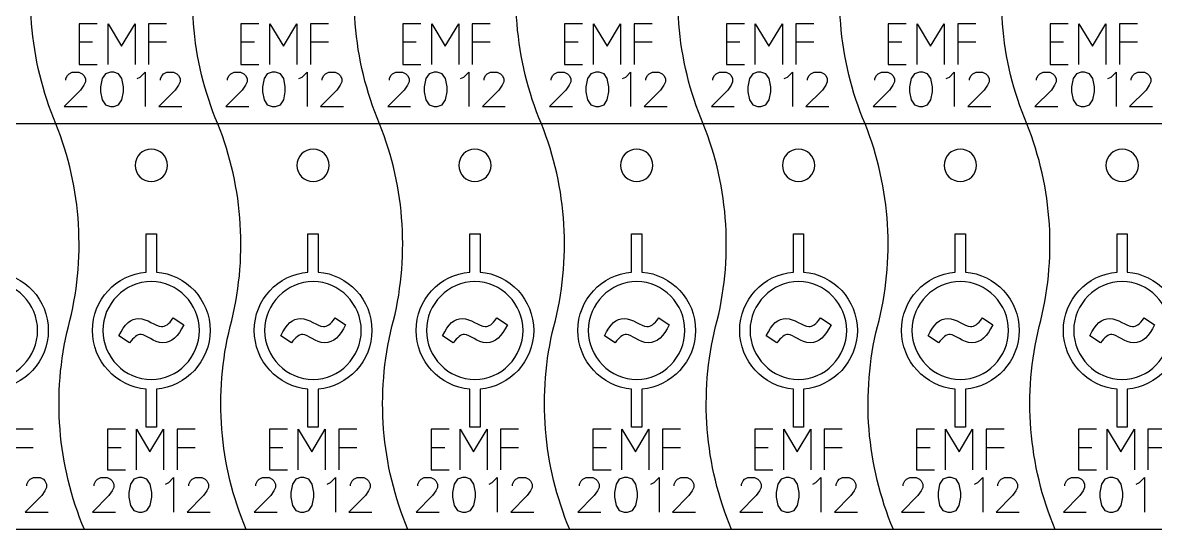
# Model space of a CAD drawing. Header units: millimetres. Extents: x -75 to 495, y -23 to 127.
# Drawn here: x 68.2 to 207.8, y -22.9 to 39.5 of the extents above; entities that cross this region are included whole.
import ezdxf

# ---------------------------------------------------------------- set-up
doc = ezdxf.new("R2010")
doc.units = ezdxf.units.MM
doc.layers.add('cut', color=7, linetype='CONTINUOUS')

msp = doc.modelspace()

# ---------------------------------------------------------------- linework, layer by layer
at = {"layer": 'cut', "color": 5}
for points in [[(75.177441, 39.398941), (75.177441, 34.398951)], [(77.399662, 39.398941), (75.177441, 39.398941)], [(78.740017, 39.398941), (80.40668, 36.621169)], [(78.740017, 34.398951), (78.740017, 39.398941)], [(80.40668, 36.621169), (82.073346, 39.398941)], [(82.073346, 39.398941), (82.073346, 34.398951)], [(83.740013, 39.398941), (83.740013, 34.398951)], [(85.962236, 39.398941), (83.740013, 39.398941)], [(95.120683, 39.398941), (95.120683, 34.398951)], [(97.342904, 39.398941), (95.120683, 39.398941)], [(98.683259, 39.398941), (100.349922, 36.621169)], [(98.683259, 34.398951), (98.683259, 39.398941)], [(100.349922, 36.621169), (102.016588, 39.398941)], [(102.016588, 39.398941), (102.016588, 34.398951)], [(103.683254, 39.398941), (103.683254, 34.398951)], [(105.905478, 39.398941), (103.683254, 39.398941)], [(115.063925, 39.398941), (115.063925, 34.398951)], [(117.286145, 39.398941), (115.063925, 39.398941)], [(118.626501, 39.398941), (120.293164, 36.621169)], [(118.626501, 34.398951), (118.626501, 39.398941)], [(120.293164, 36.621169), (121.95983, 39.398941)], [(121.95983, 39.398941), (121.95983, 34.398951)], [(123.626496, 39.398941), (123.626496, 34.398951)], [(125.84872, 39.398941), (123.626496, 39.398941)], [(135.007167, 39.398941), (135.007167, 34.398951)], [(137.229387, 39.398941), (135.007167, 39.398941)], [(138.569742, 39.398941), (140.236406, 36.621169)], [(138.569742, 34.398951), (138.569742, 39.398941)], [(140.236406, 36.621169), (141.903072, 39.398941)], [(141.903072, 39.398941), (141.903072, 34.398951)], [(143.569738, 39.398941), (143.569738, 34.398951)], [(145.791961, 39.398941), (143.569738, 39.398941)], [(154.950408, 39.398941), (154.950408, 34.398951)], [(157.172629, 39.398941), (154.950408, 39.398941)], [(158.512984, 39.398941), (160.179647, 36.621169)], [(158.512984, 34.398951), (158.512984, 39.398941)], [(160.179647, 36.621169), (161.846314, 39.398941)], [(161.846314, 39.398941), (161.846314, 34.398951)], [(163.51298, 39.398941), (163.51298, 34.398951)], [(165.735203, 39.398941), (163.51298, 39.398941)], [(174.89365, 39.398941), (174.89365, 34.398951)], [(177.115871, 39.398941), (174.89365, 39.398941)], [(178.456226, 39.398941), (180.122889, 36.621169)], [(178.456226, 34.398951), (178.456226, 39.398941)], [(180.122889, 36.621169), (181.789555, 39.398941)], [(181.789555, 39.398941), (181.789555, 34.398951)], [(183.456222, 39.398941), (183.456222, 34.398951)], [(185.678445, 39.398941), (183.456222, 39.398941)], [(194.836892, 39.398941), (194.836892, 34.398951)], [(197.059113, 39.398941), (194.836892, 39.398941)], [(198.399468, 39.398941), (200.066131, 36.621169)], [(198.399468, 34.398951), (198.399468, 39.398941)], [(200.066131, 36.621169), (201.732797, 39.398941)], [(201.732797, 39.398941), (201.732797, 34.398951)], [(203.399463, 39.398941), (203.399463, 34.398951)], [(205.621687, 39.398941), (203.399463, 39.398941)], [(75.177441, 37.176723), (76.844104, 37.176723)], [(83.740013, 37.176723), (85.962236, 37.176723)], [(95.120683, 37.176723), (96.787346, 37.176723)], [(103.683254, 37.176723), (105.905478, 37.176723)], [(115.063925, 37.176723), (116.730588, 37.176723)], [(123.626496, 37.176723), (125.84872, 37.176723)], [(135.007167, 37.176723), (136.67383, 37.176723)], [(143.569738, 37.176723), (145.791961, 37.176723)], [(154.950408, 37.176723), (156.617072, 37.176723)], [(163.51298, 37.176723), (165.735203, 37.176723)], [(174.89365, 37.176723), (176.560313, 37.176723)], [(183.456222, 37.176723), (185.678445, 37.176723)], [(194.836892, 37.176723), (196.503555, 37.176723)], [(203.399463, 37.176723), (205.621687, 37.176723)], [(75.177441, 34.398951), (77.399662, 34.398951)], [(95.120683, 34.398951), (97.342904, 34.398951)], [(115.063925, 34.398951), (117.286145, 34.398951)], [(135.007167, 34.398951), (137.229387, 34.398951)], [(154.950408, 34.398951), (157.172629, 34.398951)], [(174.89365, 34.398951), (177.115871, 34.398951)], [(194.836892, 34.398951), (197.059113, 34.398951)], [(73.524384, 32.633933), (73.726404, 33.037963)], [(73.524384, 32.431919), (73.524384, 32.633933)], [(73.726404, 33.037963), (73.928424, 33.239977)], [(73.928424, 33.239977), (74.332465, 33.441992)], [(74.332465, 33.441992), (75.140546, 33.441992)], [(75.140546, 33.441992), (75.544587, 33.239977)], [(75.544587, 33.239977), (75.746607, 33.037963)], [(75.746607, 33.037963), (75.948627, 32.633933)], [(75.948627, 32.229876), (75.746607, 31.825847)], [(75.948627, 32.633933), (75.948627, 32.229876)], [(78.019334, 32.633933), (77.817314, 31.623832)], [(78.423375, 33.239977), (78.019334, 32.633933)], [(79.029436, 33.441992), (78.423375, 33.239977)], [(79.433476, 33.441992), (79.029436, 33.441992)], [(80.039535, 33.239977), (79.433476, 33.441992)], [(80.443575, 32.633933), (80.039535, 33.239977)], [(80.645595, 31.623832), (80.443575, 32.633933)], [(82.312262, 32.633933), (82.716302, 32.835948)], [(82.716302, 32.835948), (83.322363, 33.441992)], [(83.322363, 33.441992), (83.322363, 29.199543)], [(85.19105, 32.633933), (85.39307, 33.037963)], [(85.19105, 32.431919), (85.19105, 32.633933)], [(85.39307, 33.037963), (85.59509, 33.239977)], [(85.59509, 33.239977), (85.999131, 33.441992)], [(85.999131, 33.441992), (86.807212, 33.441992)], [(86.807212, 33.441992), (87.211253, 33.239977)], [(87.211253, 33.239977), (87.413273, 33.037963)], [(87.413273, 33.037963), (87.615293, 32.633933)], [(87.615293, 32.229876), (87.413273, 31.825847)], [(87.615293, 32.633933), (87.615293, 32.229876)], [(93.467626, 32.633933), (93.669646, 33.037963)], [(93.467626, 32.431919), (93.467626, 32.633933)], [(93.669646, 33.037963), (93.871666, 33.239977)], [(93.871666, 33.239977), (94.275707, 33.441992)], [(94.275707, 33.441992), (95.083788, 33.441992)], [(95.083788, 33.441992), (95.487829, 33.239977)], [(95.487829, 33.239977), (95.689849, 33.037963)], [(95.689849, 33.037963), (95.891869, 32.633933)], [(95.891869, 32.229876), (95.689849, 31.825847)], [(95.891869, 32.633933), (95.891869, 32.229876)], [(97.962576, 32.633933), (97.760556, 31.623832)], [(98.366617, 33.239977), (97.962576, 32.633933)], [(98.972678, 33.441992), (98.366617, 33.239977)], [(99.376718, 33.441992), (98.972678, 33.441992)], [(99.982776, 33.239977), (99.376718, 33.441992)], [(100.386817, 32.633933), (99.982776, 33.239977)], [(100.588837, 31.623832), (100.386817, 32.633933)], [(102.255503, 32.633933), (102.659544, 32.835948)], [(102.659544, 32.835948), (103.265605, 33.441992)], [(103.265605, 33.441992), (103.265605, 29.199543)], [(105.134291, 32.633933), (105.336312, 33.037963)], [(105.134291, 32.431919), (105.134291, 32.633933)], [(105.336312, 33.037963), (105.538332, 33.239977)], [(105.538332, 33.239977), (105.942373, 33.441992)], [(105.942373, 33.441992), (106.750454, 33.441992)], [(106.750454, 33.441992), (107.154495, 33.239977)], [(107.154495, 33.239977), (107.356515, 33.037963)], [(107.356515, 33.037963), (107.558535, 32.633933)], [(107.558535, 32.229876), (107.356515, 31.825847)], [(107.558535, 32.633933), (107.558535, 32.229876)], [(113.410867, 32.633933), (113.612888, 33.037963)], [(113.410867, 32.431919), (113.410867, 32.633933)], [(113.612888, 33.037963), (113.814908, 33.239977)], [(113.814908, 33.239977), (114.218949, 33.441992)], [(114.218949, 33.441992), (115.02703, 33.441992)], [(115.02703, 33.441992), (115.43107, 33.239977)], [(115.43107, 33.239977), (115.633091, 33.037963)], [(115.633091, 33.037963), (115.835111, 32.633933)], [(115.835111, 32.229876), (115.633091, 31.825847)], [(115.835111, 32.633933), (115.835111, 32.229876)], [(117.905818, 32.633933), (117.703798, 31.623832)], [(118.309858, 33.239977), (117.905818, 32.633933)], [(118.915919, 33.441992), (118.309858, 33.239977)], [(119.31996, 33.441992), (118.915919, 33.441992)], [(119.926018, 33.239977), (119.31996, 33.441992)], [(120.330059, 32.633933), (119.926018, 33.239977)], [(120.532079, 31.623832), (120.330059, 32.633933)], [(122.198745, 32.633933), (122.602786, 32.835948)], [(122.602786, 32.835948), (123.208847, 33.441992)], [(123.208847, 33.441992), (123.208847, 29.199543)], [(125.077533, 32.633933), (125.279554, 33.037963)], [(125.077533, 32.431919), (125.077533, 32.633933)], [(125.279554, 33.037963), (125.481574, 33.239977)], [(125.481574, 33.239977), (125.885615, 33.441992)], [(125.885615, 33.441992), (126.693696, 33.441992)], [(126.693696, 33.441992), (127.097736, 33.239977)], [(127.097736, 33.239977), (127.299757, 33.037963)], [(127.299757, 33.037963), (127.501777, 32.633933)], [(127.501777, 32.229876), (127.299757, 31.825847)], [(127.501777, 32.633933), (127.501777, 32.229876)], [(133.354109, 32.633933), (133.556129, 33.037963)], [(133.354109, 32.431919), (133.354109, 32.633933)], [(133.556129, 33.037963), (133.75815, 33.239977)], [(133.75815, 33.239977), (134.16219, 33.441992)], [(134.16219, 33.441992), (134.970272, 33.441992)], [(134.970272, 33.441992), (135.374312, 33.239977)], [(135.374312, 33.239977), (135.576333, 33.037963)], [(135.576333, 33.037963), (135.778353, 32.633933)], [(135.778353, 32.229876), (135.576333, 31.825847)], [(135.778353, 32.633933), (135.778353, 32.229876)], [(137.84906, 32.633933), (137.647039, 31.623832)], [(138.2531, 33.239977), (137.84906, 32.633933)], [(138.859161, 33.441992), (138.2531, 33.239977)], [(139.263202, 33.441992), (138.859161, 33.441992)], [(139.86926, 33.239977), (139.263202, 33.441992)], [(140.273301, 32.633933), (139.86926, 33.239977)], [(140.475321, 31.623832), (140.273301, 32.633933)], [(142.141987, 32.633933), (142.546028, 32.835948)], [(142.546028, 32.835948), (143.152089, 33.441992)], [(143.152089, 33.441992), (143.152089, 29.199543)], [(145.020775, 32.633933), (145.222795, 33.037963)], [(145.020775, 32.431919), (145.020775, 32.633933)], [(145.222795, 33.037963), (145.424816, 33.239977)], [(145.424816, 33.239977), (145.828856, 33.441992)], [(145.828856, 33.441992), (146.636938, 33.441992)], [(146.636938, 33.441992), (147.040978, 33.239977)], [(147.040978, 33.239977), (147.242998, 33.037963)], [(147.242998, 33.037963), (147.445019, 32.633933)], [(147.445019, 32.229876), (147.242998, 31.825847)], [(147.445019, 32.633933), (147.445019, 32.229876)], [(153.297351, 32.633933), (153.499371, 33.037963)], [(153.297351, 32.431919), (153.297351, 32.633933)], [(153.499371, 33.037963), (153.701392, 33.239977)], [(153.701392, 33.239977), (154.105432, 33.441992)], [(154.105432, 33.441992), (154.913513, 33.441992)], [(154.913513, 33.441992), (155.317554, 33.239977)], [(155.317554, 33.239977), (155.519574, 33.037963)], [(155.519574, 33.037963), (155.721595, 32.633933)], [(155.721595, 32.229876), (155.519574, 31.825847)], [(155.721595, 32.633933), (155.721595, 32.229876)], [(157.792301, 32.633933), (157.590281, 31.623832)], [(158.196342, 33.239977), (157.792301, 32.633933)], [(158.802403, 33.441992), (158.196342, 33.239977)], [(159.206444, 33.441992), (158.802403, 33.441992)], [(159.812502, 33.239977), (159.206444, 33.441992)], [(160.216542, 32.633933), (159.812502, 33.239977)], [(160.418563, 31.623832), (160.216542, 32.633933)], [(162.085229, 32.633933), (162.489269, 32.835948)], [(162.489269, 32.835948), (163.09533, 33.441992)], [(163.09533, 33.441992), (163.09533, 29.199543)], [(164.964017, 32.633933), (165.166037, 33.037963)], [(164.964017, 32.431919), (164.964017, 32.633933)], [(165.166037, 33.037963), (165.368057, 33.239977)], [(165.368057, 33.239977), (165.772098, 33.441992)], [(165.772098, 33.441992), (166.580179, 33.441992)], [(166.580179, 33.441992), (166.98422, 33.239977)], [(166.98422, 33.239977), (167.18624, 33.037963)], [(167.18624, 33.037963), (167.388261, 32.633933)], [(167.388261, 32.229876), (167.18624, 31.825847)], [(167.388261, 32.633933), (167.388261, 32.229876)], [(173.240593, 32.633933), (173.442613, 33.037963)], [(173.240593, 32.431919), (173.240593, 32.633933)], [(173.442613, 33.037963), (173.644633, 33.239977)], [(173.644633, 33.239977), (174.048674, 33.441992)], [(174.048674, 33.441992), (174.856755, 33.441992)], [(174.856755, 33.441992), (175.260796, 33.239977)], [(175.260796, 33.239977), (175.462816, 33.037963)], [(175.462816, 33.037963), (175.664836, 32.633933)], [(175.664836, 32.229876), (175.462816, 31.825847)], [(175.664836, 32.633933), (175.664836, 32.229876)], [(177.735543, 32.633933), (177.533523, 31.623832)], [(178.139584, 33.239977), (177.735543, 32.633933)], [(178.745645, 33.441992), (178.139584, 33.239977)], [(179.149685, 33.441992), (178.745645, 33.441992)], [(179.755744, 33.239977), (179.149685, 33.441992)], [(180.159784, 32.633933), (179.755744, 33.239977)], [(180.361804, 31.623832), (180.159784, 32.633933)], [(182.028471, 32.633933), (182.432511, 32.835948)], [(182.432511, 32.835948), (183.038572, 33.441992)], [(183.038572, 33.441992), (183.038572, 29.199543)], [(184.907259, 32.633933), (185.109279, 33.037963)], [(184.907259, 32.431919), (184.907259, 32.633933)], [(185.109279, 33.037963), (185.311299, 33.239977)], [(185.311299, 33.239977), (185.71534, 33.441992)], [(185.71534, 33.441992), (186.523421, 33.441992)], [(186.523421, 33.441992), (186.927462, 33.239977)], [(186.927462, 33.239977), (187.129482, 33.037963)], [(187.129482, 33.037963), (187.331502, 32.633933)], [(187.331502, 32.229876), (187.129482, 31.825847)], [(187.331502, 32.633933), (187.331502, 32.229876)], [(193.183835, 32.633933), (193.385855, 33.037963)], [(193.183835, 32.431919), (193.183835, 32.633933)], [(193.385855, 33.037963), (193.587875, 33.239977)], [(193.587875, 33.239977), (193.991916, 33.441992)], [(193.991916, 33.441992), (194.799997, 33.441992)], [(194.799997, 33.441992), (195.204038, 33.239977)], [(195.204038, 33.239977), (195.406058, 33.037963)], [(195.406058, 33.037963), (195.608078, 32.633933)], [(195.608078, 32.229876), (195.406058, 31.825847)], [(195.608078, 32.633933), (195.608078, 32.229876)], [(197.678785, 32.633933), (197.476765, 31.623832)], [(198.082826, 33.239977), (197.678785, 32.633933)], [(198.688887, 33.441992), (198.082826, 33.239977)], [(199.092927, 33.441992), (198.688887, 33.441992)], [(199.698985, 33.239977), (199.092927, 33.441992)], [(200.103026, 32.633933), (199.698985, 33.239977)], [(200.305046, 31.623832), (200.103026, 32.633933)], [(201.971712, 32.633933), (202.375753, 32.835948)], [(202.375753, 32.835948), (202.981814, 33.441992)], [(202.981814, 33.441992), (202.981814, 29.199543)], [(204.8505, 32.633933), (205.052521, 33.037963)], [(204.8505, 32.431919), (204.8505, 32.633933)], [(205.052521, 33.037963), (205.254541, 33.239977)], [(205.254541, 33.239977), (205.658582, 33.441992)], [(205.658582, 33.441992), (206.466663, 33.441992)], [(206.466663, 33.441992), (206.870704, 33.239977)], [(206.870704, 33.239977), (207.072724, 33.037963)], [(207.072724, 33.037963), (207.274744, 32.633933)], [(207.274744, 32.229876), (207.072724, 31.825847)], [(207.274744, 32.633933), (207.274744, 32.229876)], [(75.342567, 31.219774), (73.322363, 29.199543)], [(75.746607, 31.825847), (75.342567, 31.219774)], [(77.817314, 31.623832), (77.817314, 31.01776)], [(77.817314, 31.01776), (78.019334, 30.007658)], [(80.443575, 30.007658), (80.645595, 31.01776)], [(80.645595, 31.01776), (80.645595, 31.623832)], [(87.009232, 31.219774), (84.989032, 29.199543)], [(87.413273, 31.825847), (87.009232, 31.219774)], [(95.285808, 31.219774), (93.265605, 29.199543)], [(95.689849, 31.825847), (95.285808, 31.219774)], [(97.760556, 31.623832), (97.760556, 31.01776)], [(97.760556, 31.01776), (97.962576, 30.007658)], [(100.386817, 30.007658), (100.588837, 31.01776)], [(100.588837, 31.01776), (100.588837, 31.623832)], [(106.952474, 31.219774), (104.932274, 29.199543)], [(107.356515, 31.825847), (106.952474, 31.219774)], [(115.22905, 31.219774), (113.208847, 29.199543)], [(115.633091, 31.825847), (115.22905, 31.219774)], [(117.703798, 31.623832), (117.703798, 31.01776)], [(117.703798, 31.01776), (117.905818, 30.007658)], [(120.330059, 30.007658), (120.532079, 31.01776)], [(120.532079, 31.01776), (120.532079, 31.623832)], [(126.895716, 31.219774), (124.875516, 29.199543)], [(127.299757, 31.825847), (126.895716, 31.219774)], [(135.172292, 31.219774), (133.152089, 29.199543)], [(135.576333, 31.825847), (135.172292, 31.219774)], [(137.647039, 31.623832), (137.647039, 31.01776)], [(137.647039, 31.01776), (137.84906, 30.007658)], [(140.273301, 30.007658), (140.475321, 31.01776)], [(140.475321, 31.01776), (140.475321, 31.623832)], [(146.838958, 31.219774), (144.818758, 29.199543)], [(147.242998, 31.825847), (146.838958, 31.219774)], [(155.115534, 31.219774), (153.095331, 29.199543)], [(155.519574, 31.825847), (155.115534, 31.219774)], [(157.590281, 31.623832), (157.590281, 31.01776)], [(157.590281, 31.01776), (157.792301, 30.007658)], [(160.216542, 30.007658), (160.418563, 31.01776)], [(160.418563, 31.01776), (160.418563, 31.623832)], [(166.7822, 31.219774), (164.761999, 29.199543)], [(167.18624, 31.825847), (166.7822, 31.219774)], [(175.058776, 31.219774), (173.038572, 29.199543)], [(175.462816, 31.825847), (175.058776, 31.219774)], [(177.533523, 31.623832), (177.533523, 31.01776)], [(177.533523, 31.01776), (177.735543, 30.007658)], [(180.159784, 30.007658), (180.361804, 31.01776)], [(180.361804, 31.01776), (180.361804, 31.623832)], [(186.725441, 31.219774), (184.705241, 29.199543)], [(187.129482, 31.825847), (186.725441, 31.219774)], [(195.002017, 31.219774), (192.981814, 29.199543)], [(195.406058, 31.825847), (195.002017, 31.219774)], [(197.476765, 31.623832), (197.476765, 31.01776)], [(197.476765, 31.01776), (197.678785, 30.007658)], [(200.103026, 30.007658), (200.305046, 31.01776)], [(200.305046, 31.01776), (200.305046, 31.623832)], [(206.668683, 31.219774), (204.648483, 29.199543)], [(207.072724, 31.825847), (206.668683, 31.219774)], [(78.019334, 30.007658), (78.423375, 29.401586)], [(78.423375, 29.401586), (79.029436, 29.199571)], [(79.433476, 29.199571), (80.039535, 29.401586)], [(80.039535, 29.401586), (80.443575, 30.007658)], [(97.962576, 30.007658), (98.366617, 29.401586)], [(98.366617, 29.401586), (98.972678, 29.199571)], [(99.376718, 29.199571), (99.982776, 29.401586)], [(99.982776, 29.401586), (100.386817, 30.007658)], [(117.905818, 30.007658), (118.309858, 29.401586)], [(118.309858, 29.401586), (118.915919, 29.199571)], [(119.31996, 29.199571), (119.926018, 29.401586)], [(119.926018, 29.401586), (120.330059, 30.007658)], [(137.84906, 30.007658), (138.2531, 29.401586)], [(138.2531, 29.401586), (138.859161, 29.199571)], [(139.263202, 29.199571), (139.86926, 29.401586)], [(139.86926, 29.401586), (140.273301, 30.007658)], [(157.792301, 30.007658), (158.196342, 29.401586)], [(158.196342, 29.401586), (158.802403, 29.199571)], [(159.206444, 29.199571), (159.812502, 29.401586)], [(159.812502, 29.401586), (160.216542, 30.007658)], [(177.735543, 30.007658), (178.139584, 29.401586)], [(178.139584, 29.401586), (178.745645, 29.199571)], [(179.149685, 29.199571), (179.755744, 29.401586)], [(179.755744, 29.401586), (180.159784, 30.007658)], [(197.678785, 30.007658), (198.082826, 29.401586)], [(198.082826, 29.401586), (198.688887, 29.199571)], [(199.092927, 29.199571), (199.698985, 29.401586)], [(199.698985, 29.401586), (200.103026, 30.007658)], [(73.322363, 29.199543), (76.150648, 29.199543)], [(79.029436, 29.199571), (79.433476, 29.199571)], [(84.989032, 29.199543), (87.817314, 29.199543)], [(93.265605, 29.199543), (96.09389, 29.199543)], [(98.972678, 29.199571), (99.376718, 29.199571)], [(104.932274, 29.199543), (107.760556, 29.199543)], [(113.208847, 29.199543), (116.037131, 29.199543)], [(118.915919, 29.199571), (119.31996, 29.199571)], [(124.875516, 29.199543), (127.703797, 29.199543)], [(133.152089, 29.199543), (135.980373, 29.199543)], [(138.859161, 29.199571), (139.263202, 29.199571)], [(144.818758, 29.199543), (147.647039, 29.199543)], [(153.095331, 29.199543), (155.923615, 29.199543)], [(158.802403, 29.199571), (159.206444, 29.199571)], [(164.761999, 29.199543), (167.590281, 29.199543)], [(173.038572, 29.199543), (175.866857, 29.199543)], [(178.745645, 29.199571), (179.149685, 29.199571)], [(184.705241, 29.199543), (187.533523, 29.199543)], [(192.981814, 29.199543), (195.810099, 29.199543)], [(198.688887, 29.199571), (199.092927, 29.199571)], [(204.648483, 29.199543), (207.476765, 29.199543)], [(83.441094, 13.507259), (84.697488, 13.507259), (84.697488, 8.792101)], [(83.441094, 8.792101), (83.441094, 13.507259)], [(103.384336, 13.507259), (104.64073, 13.507259), (104.64073, 8.792101)], [(103.384336, 8.792101), (103.384336, 13.507259)], [(123.327578, 13.507259), (124.583972, 13.507259), (124.583972, 8.792101)], [(123.327578, 8.792101), (123.327578, 13.507259)], [(143.270819, 13.507259), (144.527214, 13.507259), (144.527214, 8.792101)], [(143.270819, 8.792101), (143.270819, 13.507259)], [(163.214061, 13.507259), (164.470455, 13.507259), (164.470455, 8.792101)], [(163.214061, 8.792101), (163.214061, 13.507259)], [(183.157303, 13.507259), (184.413697, 13.507259), (184.413697, 8.792101)], [(183.157303, 8.792101), (183.157303, 13.507259)], [(203.100545, 13.507259), (204.356939, 13.507259), (204.356939, 8.792101)], [(203.100545, 8.792101), (203.100545, 13.507259)], [(86.779735, 3.127399), (88.074161, 2.264364)], [(106.722977, 3.127399), (108.017403, 2.264364)], [(126.666219, 3.127399), (127.960645, 2.264364)], [(146.60946, 3.127399), (147.903887, 2.264364)], [(166.552702, 3.127399), (167.847129, 2.264364)], [(186.495944, 3.127399), (187.79037, 2.264364)], [(206.439186, 3.127399), (207.733612, 2.264364)], [(78.094871, 1.589147), (78.094871, 1.589147)], [(98.038113, 1.589147), (98.038113, 1.589147)], [(117.981355, 1.589147), (117.981355, 1.589147)], [(137.924596, 1.589147), (137.924596, 1.589147)], [(157.867838, 1.589147), (157.867838, 1.589147)], [(177.81108, 1.589147), (177.81108, 1.589147)], [(197.754322, 1.589147), (197.754322, 1.589147)], [(81.39634, 0.050979), (80.083166, 0.913789)], [(101.339582, 0.050979), (100.026408, 0.913789)], [(121.282824, 0.050979), (119.96965, 0.913789)], [(141.226066, 0.050979), (139.912892, 0.913789)], [(161.169308, 0.050979), (159.856133, 0.913789)], [(181.112549, 0.050979), (179.799375, 0.913789)], [(201.055791, 0.050979), (199.742617, 0.913789)], [(84.697488, -5.651659), (84.697488, -10.316539), (83.441094, -10.316539), (83.441094, -5.651659)], [(104.64073, -5.651659), (104.64073, -10.316539), (103.384336, -10.316539), (103.384336, -5.651659)], [(124.583972, -5.651659), (124.583972, -10.316539), (123.327578, -10.316539), (123.327578, -5.651659)], [(144.527214, -5.651659), (144.527214, -10.316539), (143.270819, -10.316539), (143.270819, -5.651659)], [(164.470455, -5.651659), (164.470455, -10.316539), (163.214061, -10.316539), (163.214061, -5.651659)], [(184.413697, -5.651659), (184.413697, -10.316539), (183.157303, -10.316539), (183.157303, -5.651659)], [(204.356939, -5.651659), (204.356939, -10.316539), (203.100545, -10.316539), (203.100545, -5.651659)], [(69.518445, -10.601047), (67.296222, -10.601047)], [(78.676892, -10.601047), (78.676892, -15.601037)], [(80.899113, -10.601047), (78.676892, -10.601047)], [(82.239468, -10.601047), (83.906131, -13.378819)], [(82.239468, -15.601037), (82.239468, -10.601047)], [(83.906131, -13.378819), (85.572798, -10.601047)], [(85.572798, -10.601047), (85.572798, -15.601037)], [(87.239464, -10.601047), (87.239464, -15.601037)], [(89.461687, -10.601047), (87.239464, -10.601047)], [(98.620134, -10.601047), (98.620134, -15.601037)], [(100.842355, -10.601047), (98.620134, -10.601047)], [(102.18271, -10.601047), (103.849373, -13.378819)], [(102.18271, -15.601037), (102.18271, -10.601047)], [(103.849373, -13.378819), (105.516039, -10.601047)], [(105.516039, -10.601047), (105.516039, -15.601037)], [(107.182706, -10.601047), (107.182706, -15.601037)], [(109.404929, -10.601047), (107.182706, -10.601047)], [(118.563376, -10.601047), (118.563376, -15.601037)], [(120.785596, -10.601047), (118.563376, -10.601047)], [(122.125952, -10.601047), (123.792615, -13.378819)], [(122.125952, -15.601037), (122.125952, -10.601047)], [(123.792615, -13.378819), (125.459281, -10.601047)], [(125.459281, -10.601047), (125.459281, -15.601037)], [(127.125947, -10.601047), (127.125947, -15.601037)], [(129.348171, -10.601047), (127.125947, -10.601047)], [(138.506618, -10.601047), (138.506618, -15.601037)], [(140.728838, -10.601047), (138.506618, -10.601047)], [(142.069193, -10.601047), (143.735857, -13.378819)], [(142.069193, -15.601037), (142.069193, -10.601047)], [(143.735857, -13.378819), (145.402523, -10.601047)], [(145.402523, -10.601047), (145.402523, -15.601037)], [(147.069189, -10.601047), (147.069189, -15.601037)], [(149.291413, -10.601047), (147.069189, -10.601047)], [(158.449859, -10.601047), (158.449859, -15.601037)], [(160.67208, -10.601047), (158.449859, -10.601047)], [(162.012435, -10.601047), (163.679099, -13.378819)], [(162.012435, -15.601037), (162.012435, -10.601047)], [(163.679099, -13.378819), (165.345765, -10.601047)], [(165.345765, -10.601047), (165.345765, -15.601037)], [(167.012431, -10.601047), (167.012431, -15.601037)], [(169.234654, -10.601047), (167.012431, -10.601047)], [(178.393101, -10.601047), (178.393101, -15.601037)], [(180.615322, -10.601047), (178.393101, -10.601047)], [(181.955677, -10.601047), (183.62234, -13.378819)], [(181.955677, -15.601037), (181.955677, -10.601047)], [(183.62234, -13.378819), (185.289007, -10.601047)], [(185.289007, -10.601047), (185.289007, -15.601037)], [(186.955673, -10.601047), (186.955673, -15.601037)], [(189.177896, -10.601047), (186.955673, -10.601047)], [(198.336343, -10.601047), (198.336343, -15.601037)], [(200.558564, -10.601047), (198.336343, -10.601047)], [(201.898919, -10.601047), (203.565582, -13.378819)], [(201.898919, -15.601037), (201.898919, -10.601047)], [(203.565582, -13.378819), (205.232248, -10.601047)], [(205.232248, -10.601047), (205.232248, -15.601037)], [(206.898915, -10.601047), (206.898915, -15.601037)], [(209.121138, -10.601047), (206.898915, -10.601047)], [(67.296222, -12.823265), (69.518445, -12.823265)], [(78.676892, -12.823265), (80.343556, -12.823265)], [(87.239464, -12.823265), (89.461687, -12.823265)], [(98.620134, -12.823265), (100.286797, -12.823265)], [(107.182706, -12.823265), (109.404929, -12.823265)], [(118.563376, -12.823265), (120.230039, -12.823265)], [(127.125947, -12.823265), (129.348171, -12.823265)], [(138.506618, -12.823265), (140.173281, -12.823265)], [(147.069189, -12.823265), (149.291413, -12.823265)], [(158.449859, -12.823265), (160.116523, -12.823265)], [(167.012431, -12.823265), (169.234654, -12.823265)], [(178.393101, -12.823265), (180.059765, -12.823265)], [(186.955673, -12.823265), (189.177896, -12.823265)], [(198.336343, -12.823265), (200.003006, -12.823265)], [(206.898915, -12.823265), (209.121138, -12.823265)], [(69.1513, -16.760011), (69.55534, -16.557996)], [(69.55534, -16.557996), (70.363421, -16.557996)], [(70.363421, -16.557996), (70.767462, -16.760011)], [(77.427876, -16.760011), (77.831916, -16.557996)], [(77.831916, -16.557996), (78.639997, -16.557996)], [(78.639997, -16.557996), (79.044038, -16.760011)], [(78.676892, -15.601037), (80.899113, -15.601037)], [(82.528887, -16.557996), (81.922826, -16.760011)], [(82.932928, -16.557996), (82.528887, -16.557996)], [(83.538986, -16.760011), (82.932928, -16.557996)], [(86.215753, -17.16404), (86.821814, -16.557996)], [(86.821814, -16.557996), (86.821814, -20.800445)], [(89.094541, -16.760011), (89.498582, -16.557996)], [(89.498582, -16.557996), (90.306663, -16.557996)], [(90.306663, -16.557996), (90.710704, -16.760011)], [(97.371117, -16.760011), (97.775158, -16.557996)], [(97.775158, -16.557996), (98.583239, -16.557996)], [(98.583239, -16.557996), (98.98728, -16.760011)], [(98.620134, -15.601037), (100.842355, -15.601037)], [(102.472129, -16.557996), (101.866068, -16.760011)], [(102.876169, -16.557996), (102.472129, -16.557996)], [(103.482227, -16.760011), (102.876169, -16.557996)], [(106.158995, -17.16404), (106.765056, -16.557996)], [(106.765056, -16.557996), (106.765056, -20.800445)], [(109.037783, -16.760011), (109.441824, -16.557996)], [(109.441824, -16.557996), (110.249905, -16.557996)], [(110.249905, -16.557996), (110.653946, -16.760011)], [(117.314359, -16.760011), (117.7184, -16.557996)], [(117.7184, -16.557996), (118.526481, -16.557996)], [(118.526481, -16.557996), (118.930522, -16.760011)], [(118.563376, -15.601037), (120.785596, -15.601037)], [(122.415371, -16.557996), (121.80931, -16.760011)], [(122.819411, -16.557996), (122.415371, -16.557996)], [(123.425469, -16.760011), (122.819411, -16.557996)], [(126.102237, -17.16404), (126.708298, -16.557996)], [(126.708298, -16.557996), (126.708298, -20.800445)], [(128.981025, -16.760011), (129.385066, -16.557996)], [(129.385066, -16.557996), (130.193147, -16.557996)], [(130.193147, -16.557996), (130.597188, -16.760011)], [(137.257601, -16.760011), (137.661642, -16.557996)], [(137.661642, -16.557996), (138.469723, -16.557996)], [(138.469723, -16.557996), (138.873763, -16.760011)], [(138.506618, -15.601037), (140.728838, -15.601037)], [(142.358612, -16.557996), (141.752551, -16.760011)], [(142.762653, -16.557996), (142.358612, -16.557996)], [(143.368711, -16.760011), (142.762653, -16.557996)], [(146.045479, -17.16404), (146.65154, -16.557996)], [(146.65154, -16.557996), (146.65154, -20.800445)], [(148.924267, -16.760011), (149.328307, -16.557996)], [(149.328307, -16.557996), (150.136389, -16.557996)], [(150.136389, -16.557996), (150.540429, -16.760011)], [(157.200843, -16.760011), (157.604883, -16.557996)], [(157.604883, -16.557996), (158.412965, -16.557996)], [(158.412965, -16.557996), (158.817005, -16.760011)], [(158.449859, -15.601037), (160.67208, -15.601037)], [(162.301854, -16.557996), (161.695793, -16.760011)], [(162.705895, -16.557996), (162.301854, -16.557996)], [(163.311953, -16.760011), (162.705895, -16.557996)], [(165.988721, -17.16404), (166.594782, -16.557996)], [(166.594782, -16.557996), (166.594782, -20.800445)], [(168.867509, -16.760011), (169.271549, -16.557996)], [(169.271549, -16.557996), (170.07963, -16.557996)], [(170.07963, -16.557996), (170.483671, -16.760011)], [(177.144085, -16.760011), (177.548125, -16.557996)], [(177.548125, -16.557996), (178.356206, -16.557996)], [(178.356206, -16.557996), (178.760247, -16.760011)], [(178.393101, -15.601037), (180.615322, -15.601037)], [(182.245096, -16.557996), (181.639035, -16.760011)], [(182.649137, -16.557996), (182.245096, -16.557996)], [(183.255195, -16.760011), (182.649137, -16.557996)], [(185.931962, -17.16404), (186.538023, -16.557996)], [(186.538023, -16.557996), (186.538023, -20.800445)], [(188.81075, -16.760011), (189.214791, -16.557996)], [(189.214791, -16.557996), (190.022872, -16.557996)], [(190.022872, -16.557996), (190.426913, -16.760011)], [(197.087326, -16.760011), (197.491367, -16.557996)], [(197.491367, -16.557996), (198.299448, -16.557996)], [(198.299448, -16.557996), (198.703489, -16.760011)], [(198.336343, -15.601037), (200.558564, -15.601037)], [(202.188338, -16.557996), (201.582277, -16.760011)], [(202.592378, -16.557996), (202.188338, -16.557996)], [(203.198436, -16.760011), (202.592378, -16.557996)], [(205.875204, -17.16404), (206.481265, -16.557996)], [(206.481265, -16.557996), (206.481265, -20.800445)], [(68.747259, -17.366055), (68.949279, -16.962025)], [(68.747259, -17.568069), (68.747259, -17.366055)], [(68.949279, -16.962025), (69.1513, -16.760011)], [(70.767462, -16.760011), (70.969482, -16.962025)], [(70.969482, -16.962025), (71.171503, -17.366055)], [(71.171503, -17.770112), (70.969482, -18.174142)], [(71.171503, -17.366055), (71.171503, -17.770112)], [(77.023835, -17.366055), (77.225855, -16.962025)], [(77.023835, -17.568069), (77.023835, -17.366055)], [(77.225855, -16.962025), (77.427876, -16.760011)], [(79.044038, -16.760011), (79.246058, -16.962025)], [(79.246058, -16.962025), (79.448079, -17.366055)], [(79.448079, -17.770112), (79.246058, -18.174142)], [(79.448079, -17.366055), (79.448079, -17.770112)], [(81.518785, -17.366055), (81.316765, -18.376156)], [(81.922826, -16.760011), (81.518785, -17.366055)], [(83.943026, -17.366055), (83.538986, -16.760011)], [(84.145047, -18.376156), (83.943026, -17.366055)], [(85.811713, -17.366055), (86.215753, -17.16404)], [(88.690501, -17.366055), (88.892521, -16.962025)], [(88.690501, -17.568069), (88.690501, -17.366055)], [(88.892521, -16.962025), (89.094541, -16.760011)], [(90.710704, -16.760011), (90.912724, -16.962025)], [(90.912724, -16.962025), (91.114745, -17.366055)], [(91.114745, -17.770112), (90.912724, -18.174142)], [(91.114745, -17.366055), (91.114745, -17.770112)], [(96.967077, -17.366055), (97.169097, -16.962025)], [(96.967077, -17.568069), (96.967077, -17.366055)], [(97.169097, -16.962025), (97.371117, -16.760011)], [(98.98728, -16.760011), (99.1893, -16.962025)], [(99.1893, -16.962025), (99.39132, -17.366055)], [(99.39132, -17.770112), (99.1893, -18.174142)], [(99.39132, -17.366055), (99.39132, -17.770112)], [(101.462027, -17.366055), (101.260007, -18.376156)], [(101.866068, -16.760011), (101.462027, -17.366055)], [(103.886268, -17.366055), (103.482227, -16.760011)], [(104.088288, -18.376156), (103.886268, -17.366055)], [(105.754955, -17.366055), (106.158995, -17.16404)], [(108.633743, -17.366055), (108.835763, -16.962025)], [(108.633743, -17.568069), (108.633743, -17.366055)], [(108.835763, -16.962025), (109.037783, -16.760011)], [(110.653946, -16.760011), (110.855966, -16.962025)], [(110.855966, -16.962025), (111.057986, -17.366055)], [(111.057986, -17.770112), (110.855966, -18.174142)], [(111.057986, -17.366055), (111.057986, -17.770112)], [(116.910318, -17.366055), (117.112339, -16.962025)], [(116.910318, -17.568069), (116.910318, -17.366055)], [(117.112339, -16.962025), (117.314359, -16.760011)], [(118.930522, -16.760011), (119.132542, -16.962025)], [(119.132542, -16.962025), (119.334562, -17.366055)], [(119.334562, -17.770112), (119.132542, -18.174142)], [(119.334562, -17.366055), (119.334562, -17.770112)], [(121.405269, -17.366055), (121.203249, -18.376156)], [(121.80931, -16.760011), (121.405269, -17.366055)], [(123.82951, -17.366055), (123.425469, -16.760011)], [(124.03153, -18.376156), (123.82951, -17.366055)], [(125.698196, -17.366055), (126.102237, -17.16404)], [(128.576984, -17.366055), (128.779005, -16.962025)], [(128.576984, -17.568069), (128.576984, -17.366055)], [(128.779005, -16.962025), (128.981025, -16.760011)], [(130.597188, -16.760011), (130.799208, -16.962025)], [(130.799208, -16.962025), (131.001228, -17.366055)], [(131.001228, -17.770112), (130.799208, -18.174142)], [(131.001228, -17.366055), (131.001228, -17.770112)], [(136.85356, -17.366055), (137.055581, -16.962025)], [(136.85356, -17.568069), (136.85356, -17.366055)], [(137.055581, -16.962025), (137.257601, -16.760011)], [(138.873763, -16.760011), (139.075784, -16.962025)], [(139.075784, -16.962025), (139.277804, -17.366055)], [(139.277804, -17.770112), (139.075784, -18.174142)], [(139.277804, -17.366055), (139.277804, -17.770112)], [(141.348511, -17.366055), (141.14649, -18.376156)], [(141.752551, -16.760011), (141.348511, -17.366055)], [(143.772752, -17.366055), (143.368711, -16.760011)], [(143.974772, -18.376156), (143.772752, -17.366055)], [(145.641438, -17.366055), (146.045479, -17.16404)], [(148.520226, -17.366055), (148.722247, -16.962025)], [(148.520226, -17.568069), (148.520226, -17.366055)], [(148.722247, -16.962025), (148.924267, -16.760011)], [(150.540429, -16.760011), (150.74245, -16.962025)], [(150.74245, -16.962025), (150.94447, -17.366055)], [(150.94447, -17.770112), (150.74245, -18.174142)], [(150.94447, -17.366055), (150.94447, -17.770112)], [(156.796802, -17.366055), (156.998822, -16.962025)], [(156.796802, -17.568069), (156.796802, -17.366055)], [(156.998822, -16.962025), (157.200843, -16.760011)], [(158.817005, -16.760011), (159.019026, -16.962025)], [(159.019026, -16.962025), (159.221046, -17.366055)], [(159.221046, -17.770112), (159.019026, -18.174142)], [(159.221046, -17.366055), (159.221046, -17.770112)], [(161.291753, -17.366055), (161.089732, -18.376156)], [(161.695793, -16.760011), (161.291753, -17.366055)], [(163.715994, -17.366055), (163.311953, -16.760011)], [(163.918014, -18.376156), (163.715994, -17.366055)], [(165.58468, -17.366055), (165.988721, -17.16404)], [(168.463468, -17.366055), (168.665488, -16.962025)], [(168.463468, -17.568069), (168.463468, -17.366055)], [(168.665488, -16.962025), (168.867509, -16.760011)], [(170.483671, -16.760011), (170.685691, -16.962025)], [(170.685691, -16.962025), (170.887712, -17.366055)], [(170.887712, -17.770112), (170.685691, -18.174142)], [(170.887712, -17.366055), (170.887712, -17.770112)], [(176.740044, -17.366055), (176.942064, -16.962025)], [(176.740044, -17.568069), (176.740044, -17.366055)], [(176.942064, -16.962025), (177.144085, -16.760011)], [(178.760247, -16.760011), (178.962267, -16.962025)], [(178.962267, -16.962025), (179.164288, -17.366055)], [(179.164288, -17.770112), (178.962267, -18.174142)], [(179.164288, -17.366055), (179.164288, -17.770112)], [(181.234994, -17.366055), (181.032974, -18.376156)], [(181.639035, -16.760011), (181.234994, -17.366055)], [(183.659235, -17.366055), (183.255195, -16.760011)], [(183.861256, -18.376156), (183.659235, -17.366055)], [(185.527922, -17.366055), (185.931962, -17.16404)], [(188.40671, -17.366055), (188.60873, -16.962025)], [(188.40671, -17.568069), (188.40671, -17.366055)], [(188.60873, -16.962025), (188.81075, -16.760011)], [(190.426913, -16.760011), (190.628933, -16.962025)], [(190.628933, -16.962025), (190.830954, -17.366055)], [(190.830954, -17.770112), (190.628933, -18.174142)], [(190.830954, -17.366055), (190.830954, -17.770112)], [(196.683286, -17.366055), (196.885306, -16.962025)], [(196.683286, -17.568069), (196.683286, -17.366055)], [(196.885306, -16.962025), (197.087326, -16.760011)], [(198.703489, -16.760011), (198.905509, -16.962025)], [(198.905509, -16.962025), (199.107529, -17.366055)], [(199.107529, -17.770112), (198.905509, -18.174142)], [(199.107529, -17.366055), (199.107529, -17.770112)], [(201.178236, -17.366055), (200.976216, -18.376156)], [(201.582277, -16.760011), (201.178236, -17.366055)], [(203.602477, -17.366055), (203.198436, -16.760011)], [(203.804497, -18.376156), (203.602477, -17.366055)], [(205.471164, -17.366055), (205.875204, -17.16404)], [(70.565442, -18.780214), (68.545242, -20.800445)], [(70.969482, -18.174142), (70.565442, -18.780214)], [(78.842018, -18.780214), (76.821815, -20.800445)], [(79.246058, -18.174142), (78.842018, -18.780214)], [(81.316765, -18.376156), (81.316765, -18.982228)], [(81.316765, -18.982228), (81.518785, -19.99233)], [(83.943026, -19.99233), (84.145047, -18.982228)], [(84.145047, -18.982228), (84.145047, -18.376156)], [(90.508684, -18.780214), (88.488483, -20.800445)], [(90.912724, -18.174142), (90.508684, -18.780214)], [(98.785259, -18.780214), (96.765056, -20.800445)], [(99.1893, -18.174142), (98.785259, -18.780214)], [(101.260007, -18.376156), (101.260007, -18.982228)], [(101.260007, -18.982228), (101.462027, -19.99233)], [(103.886268, -19.99233), (104.088288, -18.982228)], [(104.088288, -18.982228), (104.088288, -18.376156)], [(110.451925, -18.780214), (108.431725, -20.800445)], [(110.855966, -18.174142), (110.451925, -18.780214)], [(118.728501, -18.780214), (116.708298, -20.800445)], [(119.132542, -18.174142), (118.728501, -18.780214)], [(121.203249, -18.376156), (121.203249, -18.982228)], [(121.203249, -18.982228), (121.405269, -19.99233)], [(123.82951, -19.99233), (124.03153, -18.982228)], [(124.03153, -18.982228), (124.03153, -18.376156)], [(130.395167, -18.780214), (128.374967, -20.800445)], [(130.799208, -18.174142), (130.395167, -18.780214)], [(138.671743, -18.780214), (136.65154, -20.800445)], [(139.075784, -18.174142), (138.671743, -18.780214)], [(141.14649, -18.376156), (141.14649, -18.982228)], [(141.14649, -18.982228), (141.348511, -19.99233)], [(143.772752, -19.99233), (143.974772, -18.982228)], [(143.974772, -18.982228), (143.974772, -18.376156)], [(150.338409, -18.780214), (148.318209, -20.800445)], [(150.74245, -18.174142), (150.338409, -18.780214)], [(158.614985, -18.780214), (156.594782, -20.800445)], [(159.019026, -18.174142), (158.614985, -18.780214)], [(161.089732, -18.376156), (161.089732, -18.982228)], [(161.089732, -18.982228), (161.291753, -19.99233)], [(163.715994, -19.99233), (163.918014, -18.982228)], [(163.918014, -18.982228), (163.918014, -18.376156)], [(170.281651, -18.780214), (168.261451, -20.800445)], [(170.685691, -18.174142), (170.281651, -18.780214)], [(178.558227, -18.780214), (176.538024, -20.800445)], [(178.962267, -18.174142), (178.558227, -18.780214)], [(181.032974, -18.376156), (181.032974, -18.982228)], [(181.032974, -18.982228), (181.234994, -19.99233)], [(183.659235, -19.99233), (183.861256, -18.982228)], [(183.861256, -18.982228), (183.861256, -18.376156)], [(190.224893, -18.780214), (188.204692, -20.800445)], [(190.628933, -18.174142), (190.224893, -18.780214)], [(198.501468, -18.780214), (196.481265, -20.800445)], [(198.905509, -18.174142), (198.501468, -18.780214)], [(200.976216, -18.376156), (200.976216, -18.982228)], [(200.976216, -18.982228), (201.178236, -19.99233)], [(203.602477, -19.99233), (203.804497, -18.982228)], [(203.804497, -18.982228), (203.804497, -18.376156)], [(68.545242, -20.800445), (71.373523, -20.800445)], [(76.821815, -20.800445), (79.650099, -20.800445)], [(81.518785, -19.99233), (81.922826, -20.598402)], [(81.922826, -20.598402), (82.528887, -20.800417)], [(82.528887, -20.800417), (82.932928, -20.800417)], [(82.932928, -20.800417), (83.538986, -20.598402)], [(83.538986, -20.598402), (83.943026, -19.99233)], [(88.488483, -20.800445), (91.316765, -20.800445)], [(96.765056, -20.800445), (99.593341, -20.800445)], [(101.462027, -19.99233), (101.866068, -20.598402)], [(101.866068, -20.598402), (102.472129, -20.800417)], [(102.472129, -20.800417), (102.876169, -20.800417)], [(102.876169, -20.800417), (103.482227, -20.598402)], [(103.482227, -20.598402), (103.886268, -19.99233)], [(108.431725, -20.800445), (111.260007, -20.800445)], [(116.708298, -20.800445), (119.536583, -20.800445)], [(121.405269, -19.99233), (121.80931, -20.598402)], [(121.80931, -20.598402), (122.415371, -20.800417)], [(122.415371, -20.800417), (122.819411, -20.800417)], [(122.819411, -20.800417), (123.425469, -20.598402)], [(123.425469, -20.598402), (123.82951, -19.99233)], [(128.374967, -20.800445), (131.203248, -20.800445)], [(136.65154, -20.800445), (139.479824, -20.800445)], [(141.348511, -19.99233), (141.752551, -20.598402)], [(141.752551, -20.598402), (142.358612, -20.800417)], [(142.358612, -20.800417), (142.762653, -20.800417)], [(142.762653, -20.800417), (143.368711, -20.598402)], [(143.368711, -20.598402), (143.772752, -19.99233)], [(148.318209, -20.800445), (151.14649, -20.800445)], [(156.594782, -20.800445), (159.423066, -20.800445)], [(161.291753, -19.99233), (161.695793, -20.598402)], [(161.695793, -20.598402), (162.301854, -20.800417)], [(162.301854, -20.800417), (162.705895, -20.800417)], [(162.705895, -20.800417), (163.311953, -20.598402)], [(163.311953, -20.598402), (163.715994, -19.99233)], [(168.261451, -20.800445), (171.089732, -20.800445)], [(176.538024, -20.800445), (179.366308, -20.800445)], [(181.234994, -19.99233), (181.639035, -20.598402)], [(181.639035, -20.598402), (182.245096, -20.800417)], [(182.245096, -20.800417), (182.649137, -20.800417)], [(182.649137, -20.800417), (183.255195, -20.598402)], [(183.255195, -20.598402), (183.659235, -19.99233)], [(188.204692, -20.800445), (191.032974, -20.800445)], [(196.481265, -20.800445), (199.30955, -20.800445)], [(201.178236, -19.99233), (201.582277, -20.598402)], [(201.582277, -20.598402), (202.188338, -20.800417)], [(202.188338, -20.800417), (202.592378, -20.800417)], [(202.592378, -20.800417), (203.198436, -20.598402)], [(203.198436, -20.598402), (203.602477, -19.99233)]]:
    msp.add_lwpolyline(points, dxfattribs=at)
at = {"layer": 'cut', "color": 7}
for points in [[(72.376324, 27.063657), (52.376324, 27.063657)], [(92.319565, 27.063657), (72.319566, 27.063657)], [(112.262807, 27.063657), (92.262808, 27.063657)], [(132.206049, 27.063657), (112.206049, 27.063657)], [(152.149291, 27.063657), (132.149291, 27.063657)], [(172.092533, 27.063657), (152.092533, 27.063657)], [(192.035774, 27.063657), (172.035775, 27.063657)], [(211.979016, 27.063657), (191.979017, 27.063657)], [(86.062459, 21.947546), (86.062459, 21.947546), (86.062459, 21.947546)], [(106.005701, 21.947546), (106.005701, 21.947546), (106.005701, 21.947546)], [(125.948942, 21.947546), (125.948942, 21.947546), (125.948942, 21.947546)], [(145.892184, 21.947546), (145.892184, 21.947546), (145.892184, 21.947546)], [(165.835426, 21.947546), (165.835426, 21.947546), (165.835426, 21.947546)], [(185.778668, 21.947546), (185.778668, 21.947546), (185.778668, 21.947546)], [(205.72191, 21.947546), (205.72191, 21.947546), (205.72191, 21.947546)], [(75.875775, -22.936331), (55.875775, -22.936331)], [(95.819016, -22.936331), (75.819017, -22.936331)], [(115.762258, -22.936331), (95.762259, -22.936331)], [(135.7055, -22.936331), (115.705501, -22.936331)], [(155.648742, -22.936331), (135.648742, -22.936331)], [(175.591984, -22.936331), (155.591984, -22.936331)], [(195.535225, -22.936331), (175.535226, -22.936331)], [(215.478467, -22.936331), (195.478468, -22.936331)]]:
    msp.add_lwpolyline(points, dxfattribs=at)
for points in [[(72.319566, 27.063657), (69.003971, 34.895945), (68.301122, 43.808438), (70.348035, 52.063635)], [(92.262808, 27.063657), (88.947213, 34.895945), (88.244364, 43.808438), (90.291277, 52.063635)], [(112.206049, 27.063657), (108.890455, 34.895945), (108.187606, 43.808438), (110.234518, 52.063635)], [(132.149291, 27.063657), (128.833697, 34.895945), (128.130848, 43.808438), (130.17776, 52.063635)], [(152.092533, 27.063657), (148.776938, 34.895945), (148.074089, 43.808438), (150.121002, 52.063635)], [(172.035775, 27.063657), (168.72018, 34.895945), (168.017331, 43.808438), (170.064244, 52.063635)], [(191.979017, 27.063657), (188.663422, 34.895945), (187.960573, 43.808438), (190.007486, 52.063635)], [(73.847486, 2.063647), (76.036955, 10.271352), (75.492607, 19.183823), (72.319566, 27.063656)], [(93.790728, 2.063647), (95.980196, 10.271352), (95.435849, 19.183823), (92.262808, 27.063656)], [(113.733969, 2.063647), (115.923438, 10.271352), (115.379091, 19.183823), (112.206049, 27.063656)], [(133.677211, 2.063647), (135.86668, 10.271352), (135.322333, 19.183823), (132.149291, 27.063656)], [(153.620453, 2.063647), (155.809922, 10.271352), (155.265574, 19.183823), (152.092533, 27.063656)], [(173.563695, 2.063647), (175.753164, 10.271352), (175.208816, 19.183823), (172.035775, 27.063656)], [(193.506937, 2.063647), (195.696405, 10.271352), (195.152058, 19.183823), (191.979017, 27.063656)], [(84.06929, 23.940715), (82.968493, 23.940715), (82.076121, 23.04834), (82.076121, 21.947546)], [(86.062459, 21.947546), (86.062459, 23.04834), (85.170086, 23.940715), (84.06929, 23.940715)], [(104.012532, 23.940715), (102.911735, 23.940715), (102.019362, 23.04834), (102.019362, 21.947546)], [(106.005701, 21.947546), (106.005701, 23.04834), (105.113328, 23.940715), (104.012532, 23.940715)], [(123.955773, 23.940715), (122.854977, 23.940715), (121.962604, 23.04834), (121.962604, 21.947546)], [(125.948942, 21.947546), (125.948942, 23.04834), (125.05657, 23.940715), (123.955773, 23.940715)], [(143.899015, 23.940715), (142.798219, 23.940715), (141.905846, 23.04834), (141.905846, 21.947546)], [(145.892184, 21.947546), (145.892184, 23.04834), (144.999812, 23.940715), (143.899015, 23.940715)], [(163.842257, 23.940715), (162.74146, 23.940715), (161.849088, 23.04834), (161.849088, 21.947546)], [(165.835426, 21.947546), (165.835426, 23.04834), (164.943053, 23.940715), (163.842257, 23.940715)], [(183.785499, 23.940715), (182.684702, 23.940715), (181.79233, 23.04834), (181.79233, 21.947546)], [(185.778668, 21.947546), (185.778668, 23.04834), (184.886295, 23.940715), (183.785499, 23.940715)], [(203.728741, 23.940715), (202.627944, 23.940715), (201.735571, 23.04834), (201.735571, 21.947546)], [(205.72191, 21.947546), (205.72191, 23.04834), (204.829537, 23.940715), (203.728741, 23.940715)], [(82.076121, 21.947546), (82.076121, 20.846744), (82.968493, 19.954377), (84.06929, 19.954377)], [(84.06929, 19.954377), (85.170086, 19.954377), (86.062459, 20.846744), (86.062459, 21.947546)], [(102.019362, 21.947546), (102.019362, 20.846744), (102.911735, 19.954377), (104.012532, 19.954377)], [(104.012532, 19.954377), (105.113328, 19.954377), (106.005701, 20.846744), (106.005701, 21.947546)], [(121.962604, 21.947546), (121.962604, 20.846744), (122.854977, 19.954377), (123.955773, 19.954377)], [(123.955773, 19.954377), (125.05657, 19.954377), (125.948942, 20.846744), (125.948942, 21.947546)], [(141.905846, 21.947546), (141.905846, 20.846744), (142.798219, 19.954377), (143.899015, 19.954377)], [(143.899015, 19.954377), (144.999812, 19.954377), (145.892184, 20.846744), (145.892184, 21.947546)], [(161.849088, 21.947546), (161.849088, 20.846744), (162.74146, 19.954377), (163.842257, 19.954377)], [(163.842257, 19.954377), (164.943053, 19.954377), (165.835426, 20.846744), (165.835426, 21.947546)], [(181.79233, 21.947546), (181.79233, 20.846744), (182.684702, 19.954377), (183.785499, 19.954377)], [(183.785499, 19.954377), (184.886295, 19.954377), (185.778668, 20.846744), (185.778668, 21.947546)], [(201.735571, 21.947546), (201.735571, 20.846744), (202.627944, 19.954377), (203.728741, 19.954377)], [(203.728741, 19.954377), (204.829537, 19.954377), (205.72191, 20.846744), (205.72191, 21.947546)], [(75.819017, -22.936331), (72.503422, -15.104044), (71.800573, -6.19155), (73.847486, 2.063647)], [(95.762259, -22.936331), (92.446664, -15.104044), (91.743815, -6.19155), (93.790728, 2.063647)], [(115.705501, -22.936331), (112.389906, -15.104044), (111.687057, -6.19155), (113.733969, 2.063647)], [(135.648742, -22.936331), (132.333148, -15.104044), (131.630299, -6.19155), (133.677211, 2.063647)], [(155.591984, -22.936331), (152.276389, -15.104044), (151.57354, -6.19155), (153.620453, 2.063647)], [(175.535226, -22.936331), (172.219631, -15.104044), (171.516782, -6.19155), (173.563695, 2.063647)], [(195.478468, -22.936331), (192.162873, -15.104044), (191.460024, -6.19155), (193.506937, 2.063647)]]:
    msp.add_open_spline(points, degree=3, dxfattribs=at)
at = {"layer": 'cut', "color": 5}
for points in [[(64.754246, 8.792101), (68.431201, 8.492015), (71.376148, 5.396996), (71.376148, 1.589147)], [(76.81919, 1.589147), (76.81919, 5.378257), (79.72675, 8.473388), (83.441094, 8.792101)], [(84.697488, 8.792101), (88.374443, 8.492015), (91.31939, 5.396996), (91.31939, 1.589147)], [(96.762432, 1.589147), (96.762432, 5.378257), (99.669992, 8.473388), (103.384336, 8.792101)], [(104.64073, 8.792101), (108.317685, 8.492015), (111.262631, 5.396996), (111.262631, 1.589147)], [(116.705674, 1.589147), (116.705674, 5.378257), (119.613234, 8.473388), (123.327578, 8.792101)], [(124.583972, 8.792101), (128.260927, 8.492015), (131.205873, 5.396996), (131.205873, 1.589147)], [(136.648915, 1.589147), (136.648915, 5.378257), (139.556476, 8.473388), (143.270819, 8.792101)], [(144.527214, 8.792101), (148.204168, 8.492015), (151.149115, 5.396996), (151.149115, 1.589147)], [(156.592157, 1.589147), (156.592157, 5.378257), (159.499718, 8.473388), (163.214061, 8.792101)], [(164.470455, 8.792101), (168.14741, 8.492015), (171.092357, 5.396996), (171.092357, 1.589147)], [(176.535399, 1.589147), (176.535399, 5.378257), (179.442959, 8.473388), (183.157303, 8.792101)], [(184.413697, 8.792101), (188.090652, 8.492015), (191.035599, 5.396996), (191.035599, 1.589147)], [(196.478641, 1.589147), (196.478641, 5.378257), (199.386201, 8.473388), (203.100545, 8.792101)], [(204.356939, 8.792101), (208.033894, 8.492015), (210.97884, 5.396996), (210.97884, 1.589147)], [(70.063292, 1.589147), (70.063292, 4.852897), (67.380595, 7.610462), (64.135584, 7.610462)], [(84.078826, 7.610462), (80.796102, 7.610462), (78.094871, 4.852897), (78.094871, 1.589147)], [(90.006534, 1.589147), (90.006534, 4.852897), (87.323837, 7.610462), (84.078826, 7.610462)], [(104.022068, 7.610462), (100.739344, 7.610462), (98.038113, 4.852897), (98.038113, 1.589147)], [(109.949776, 1.589147), (109.949776, 4.852897), (107.267079, 7.610462), (104.022068, 7.610462)], [(123.96531, 7.610462), (120.682585, 7.610462), (117.981355, 4.852897), (117.981355, 1.589147)], [(129.893018, 1.589147), (129.893018, 4.852897), (127.21032, 7.610462), (123.96531, 7.610462)], [(143.908551, 7.610462), (140.625827, 7.610462), (137.924596, 4.852897), (137.924596, 1.589147)], [(149.836259, 1.589147), (149.836259, 4.852897), (147.153562, 7.610462), (143.908551, 7.610462)], [(163.851793, 7.610462), (160.569069, 7.610462), (157.867838, 4.852897), (157.867838, 1.589147)], [(169.779501, 1.589147), (169.779501, 4.852897), (167.096804, 7.610462), (163.851793, 7.610462)], [(183.795035, 7.610462), (180.512311, 7.610462), (177.81108, 4.852897), (177.81108, 1.589147)], [(189.722743, 1.589147), (189.722743, 4.852897), (187.040046, 7.610462), (183.795035, 7.610462)], [(203.738277, 7.610462), (200.455553, 7.610462), (197.754322, 4.852897), (197.754322, 1.589147)], [(209.665985, 1.589147), (209.665985, 4.852897), (206.983288, 7.610462), (203.738277, 7.610462)], [(80.083166, 0.913789), (80.777357, 2.414449), (81.565174, 3.070926), (82.521933, 3.070926)], [(82.521933, 3.070926), (83.553469, 3.070926), (84.58511, 2.07677), (85.335542, 2.07677)], [(85.335542, 2.07677), (85.785587, 2.07677), (86.217207, 2.301871), (86.779735, 3.127399)], [(100.026408, 0.913789), (100.720598, 2.414449), (101.508416, 3.070926), (102.465175, 3.070926)], [(102.465175, 3.070926), (103.496711, 3.070926), (104.528352, 2.07677), (105.278784, 2.07677)], [(105.278784, 2.07677), (105.728829, 2.07677), (106.160449, 2.301871), (106.722977, 3.127399)], [(119.96965, 0.913789), (120.66384, 2.414449), (121.451658, 3.070926), (122.408417, 3.070926)], [(122.408417, 3.070926), (123.439953, 3.070926), (124.471594, 2.07677), (125.222025, 2.07677)], [(125.222025, 2.07677), (125.672071, 2.07677), (126.10369, 2.301871), (126.666219, 3.127399)], [(139.912892, 0.913789), (140.607082, 2.414449), (141.3949, 3.070926), (142.351658, 3.070926)], [(142.351658, 3.070926), (143.383195, 3.070926), (144.414835, 2.07677), (145.165267, 2.07677)], [(145.165267, 2.07677), (145.615313, 2.07677), (146.046932, 2.301871), (146.60946, 3.127399)], [(159.856133, 0.913789), (160.550324, 2.414449), (161.338141, 3.070926), (162.2949, 3.070926)], [(162.2949, 3.070926), (163.326437, 3.070926), (164.358077, 2.07677), (165.108509, 2.07677)], [(165.108509, 2.07677), (165.558555, 2.07677), (165.990174, 2.301871), (166.552702, 3.127399)], [(179.799375, 0.913789), (180.493566, 2.414449), (181.281383, 3.070926), (182.238142, 3.070926)], [(182.238142, 3.070926), (183.269678, 3.070926), (184.301319, 2.07677), (185.051751, 2.07677)], [(185.051751, 2.07677), (185.501796, 2.07677), (185.933416, 2.301871), (186.495944, 3.127399)], [(199.742617, 0.913789), (200.436807, 2.414449), (201.224625, 3.070926), (202.181384, 3.070926)], [(202.181384, 3.070926), (203.21292, 3.070926), (204.244561, 2.07677), (204.994993, 2.07677)], [(204.994993, 2.07677), (205.445038, 2.07677), (205.876658, 2.301871), (206.439186, 3.127399)], [(64.135584, -4.469684), (67.380595, -4.469684), (70.063292, -1.674838), (70.063292, 1.589147)], [(71.376148, 1.589147), (71.376148, -2.181342), (68.431201, -5.35146), (64.754246, -5.651659)], [(83.441094, -5.651659), (79.72675, -5.33272), (76.81919, -2.181342), (76.81919, 1.589147)], [(78.094871, 1.589147), (78.094871, -1.674838), (80.796102, -4.469684), (84.078826, -4.469684)], [(84.078826, -4.469684), (87.323837, -4.469684), (90.006534, -1.674838), (90.006534, 1.589147)], [(91.31939, 1.589147), (91.31939, -2.181342), (88.374443, -5.35146), (84.697488, -5.651659)], [(88.074161, 2.264364), (87.361226, 0.89505), (86.629864, 0.069747), (85.48563, 0.069747)], [(103.384336, -5.651659), (99.669992, -5.33272), (96.762432, -2.181342), (96.762432, 1.589147)], [(98.038113, 1.589147), (98.038113, -1.674838), (100.739344, -4.469684), (104.022068, -4.469684)], [(104.022068, -4.469684), (107.267079, -4.469684), (109.949776, -1.674838), (109.949776, 1.589147)], [(111.262631, 1.589147), (111.262631, -2.181342), (108.317685, -5.35146), (104.64073, -5.651659)], [(108.017403, 2.264364), (107.304467, 0.89505), (106.573106, 0.069747), (105.428872, 0.069747)], [(123.327578, -5.651659), (119.613234, -5.33272), (116.705674, -2.181342), (116.705674, 1.589147)], [(117.981355, 1.589147), (117.981355, -1.674838), (120.682585, -4.469684), (123.96531, -4.469684)], [(123.96531, -4.469684), (127.21032, -4.469684), (129.893018, -1.674838), (129.893018, 1.589147)], [(131.205873, 1.589147), (131.205873, -2.181342), (128.260927, -5.35146), (124.583972, -5.651659)], [(127.960645, 2.264364), (127.247709, 0.89505), (126.516347, 0.069747), (125.372114, 0.069747)], [(143.270819, -5.651659), (139.556476, -5.33272), (136.648915, -2.181342), (136.648915, 1.589147)], [(137.924596, 1.589147), (137.924596, -1.674838), (140.625827, -4.469684), (143.908551, -4.469684)], [(143.908551, -4.469684), (147.153562, -4.469684), (149.836259, -1.674838), (149.836259, 1.589147)], [(151.149115, 1.589147), (151.149115, -2.181342), (148.204168, -5.35146), (144.527214, -5.651659)], [(147.903887, 2.264364), (147.190951, 0.89505), (146.459589, 0.069747), (145.315356, 0.069747)], [(163.214061, -5.651659), (159.499718, -5.33272), (156.592157, -2.181342), (156.592157, 1.589147)], [(157.867838, 1.589147), (157.867838, -1.674838), (160.569069, -4.469684), (163.851793, -4.469684)], [(163.851793, -4.469684), (167.096804, -4.469684), (169.779501, -1.674838), (169.779501, 1.589147)], [(171.092357, 1.589147), (171.092357, -2.181342), (168.14741, -5.35146), (164.470455, -5.651659)], [(167.847129, 2.264364), (167.134193, 0.89505), (166.402831, 0.069747), (165.258598, 0.069747)], [(183.157303, -5.651659), (179.442959, -5.33272), (176.535399, -2.181342), (176.535399, 1.589147)], [(177.81108, 1.589147), (177.81108, -1.674838), (180.512311, -4.469684), (183.795035, -4.469684)], [(183.795035, -4.469684), (187.040046, -4.469684), (189.722743, -1.674838), (189.722743, 1.589147)], [(191.035599, 1.589147), (191.035599, -2.181342), (188.090652, -5.35146), (184.413697, -5.651659)], [(187.79037, 2.264364), (187.077435, 0.89505), (186.346073, 0.069747), (185.201839, 0.069747)], [(203.100545, -5.651659), (199.386201, -5.33272), (196.478641, -2.181342), (196.478641, 1.589147)], [(197.754322, 1.589147), (197.754322, -1.674838), (200.455553, -4.469684), (203.738277, -4.469684)], [(203.738277, -4.469684), (206.983288, -4.469684), (209.665985, -1.674838), (209.665985, 1.589147)], [(210.97884, 1.589147), (210.97884, -2.181342), (208.033894, -5.35146), (204.356939, -5.651659)], [(207.733612, 2.264364), (207.020676, 0.89505), (206.289315, 0.069747), (205.145081, 0.069747)], [(82.803145, 1.101608), (82.352992, 1.101608), (81.92159, 0.744851), (81.39634, 0.050979)], [(85.48563, 0.069747), (84.378783, 0.069747), (83.422346, 1.101608), (82.803145, 1.101608)], [(102.746387, 1.101608), (102.296234, 1.101608), (101.864832, 0.744851), (101.339582, 0.050979)], [(105.428872, 0.069747), (104.322025, 0.069747), (103.365588, 1.101608), (102.746387, 1.101608)], [(122.689628, 1.101608), (122.239476, 1.101608), (121.808073, 0.744851), (121.282824, 0.050979)], [(125.372114, 0.069747), (124.265267, 0.069747), (123.30883, 1.101608), (122.689628, 1.101608)], [(142.63287, 1.101608), (142.182717, 1.101608), (141.751315, 0.744851), (141.226066, 0.050979)], [(145.315356, 0.069747), (144.208508, 0.069747), (143.252071, 1.101608), (142.63287, 1.101608)], [(162.576112, 1.101608), (162.125959, 1.101608), (161.694557, 0.744851), (161.169308, 0.050979)], [(165.258598, 0.069747), (164.15175, 0.069747), (163.195313, 1.101608), (162.576112, 1.101608)], [(182.519354, 1.101608), (182.069201, 1.101608), (181.637799, 0.744851), (181.112549, 0.050979)], [(185.201839, 0.069747), (184.094992, 0.069747), (183.138555, 1.101608), (182.519354, 1.101608)], [(202.462596, 1.101608), (202.012443, 1.101608), (201.581041, 0.744851), (201.055791, 0.050979)], [(205.145081, 0.069747), (204.038234, 0.069747), (203.081797, 1.101608), (202.462596, 1.101608)]]:
    msp.add_open_spline(points, degree=3, dxfattribs=at)

doc.saveas('drawing.dxf')
